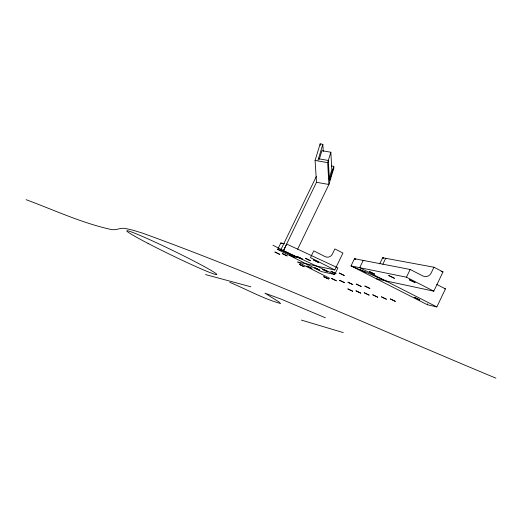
<?xml version="1.0" encoding="UTF-8"?>
<svg xmlns="http://www.w3.org/2000/svg" width="522" height="522" viewBox="0 0 522 522"><rect width="100%" height="100%" fill="white"/><g stroke="black" fill="none" stroke-linecap="round" stroke-linejoin="round"><path stroke-width="0.78" d="M329.03 179L331.803 169.761L330.844 152.235L321.911 150.682L319.32 159.184M331.516 165.944L333.76 166.335L329.454 180.697L328.318 160.463L318.446 158.74M333.76 166.335L333.845 167.967L328.899 184.481L297.638 249.183M284.575 243.852L280.816 242.945L277.665 249.464L283.531 250.651L286.708 244.074L337.878 267.89L334.693 274.507L283.433 250.625L316.482 182.289L328.899 184.481L327.666 162.642L330.844 152.235M316.482 182.289L315.092 160.443L320.162 143.85L322.844 144.313L323.262 151.452M318.009 160.189L322.844 144.313M377.054 278.03L376.623 278.931L433.795 291.172L443.021 271.884L433.939 267.225L431.172 273.013A6.447 6.114 -79.2 0 1 422.937 276.007L410.161 269.469L354.484 258.723L351.025 265.913L427.335 304.717L436.842 306.929L445.462 288.888L436.81 284.464M427.335 304.717L427.759 303.824M385.947 280.092L385.582 280.849L359.769 269.554L365.191 272.164L364.917 271.916M360.043 269.809L351.025 265.913L406.449 277.208L410.161 269.469M334.785 269.965L342.934 253.046L334.863 248.929L332.416 254.012A5.657 5.429 -79.2 0 1 325.115 256.628L313.761 250.86L310.486 257.653L334.785 269.965L297.344 261.946L329.8 278.363M316.397 176.305L280.712 250.077L283.531 250.651M332.109 171.555L333.845 167.967M379.696 263.838L382.685 257.757L433.939 267.225M315.092 160.443L327.666 162.642M441.083 271.518L443.021 271.884M294.558 255.787L291.785 255.219L280.81 250.097M292.287 256.309L300.019 257.914M444.45 288.679L445.462 288.888M315.347 268.523L317.259 268.941M334.693 274.507L321.356 271.564L277.665 249.464M205.524 274.585L250.886 286.806M301.351 320.084L343.235 332.586M26.1 199.685C54.327 210.098 81.941 223.148 111.46 229.549C116.589 230.587 121.332 226.946 126.481 228.753A373.837 17.559 25.6 0 1 143.237 233.386C262.716 276.725 378.607 329.343 495.9 378.15M383.526 258.116L382.685 257.757L383.22 258.031M325.382 317.813L280.986 299.067L264.941 293.162L278.872 301.873L280.627 303.55C263.049 298.649 246.73 289.351 229.843 282.395M355.482 259.153L354.484 258.723L355.554 259.264M280.816 242.945L282.252 243.67M406.449 277.208L433.795 291.172M363.964 260.791L363.214 260.406L359.71 267.682L436.842 306.929M386.234 258.592L385.699 258.318L383.083 263.76A6.062 5.788 -79.2 0 1 382.828 264.236M272.928 245.216L296.131 257.105M320.162 143.85L320.26 145.475M352.663 291.211L347.9 288.927L352.663 291.211M352.8 284.555L347.874 282.187L352.722 284.575M356.011 290.845L360.826 293.168L356.05 290.839M356.278 284.105L361.276 286.506L356.291 284.098M409.352 279.792L415.153 282.578L409.385 279.779M414.272 297.279L419.668 299.876L414.272 297.279M364.304 292.809L369.178 295.152L364.343 292.796M364.891 286.063L369.948 288.496L364.93 286.049M372.793 294.813L377.713 297.188L372.793 294.813M381.471 296.868L386.45 299.263L381.484 296.855M390.352 298.962L395.395 301.39L390.397 298.956M287.159 255.91L282.311 253.588L287.159 255.91M289.84 255.114L294.741 257.49L289.893 255.114M297.547 256.707L302.506 259.108L297.566 256.7M305.429 258.331L310.446 260.759L305.487 258.331M307.027 266.063L311.862 268.399L307.027 266.063M313.5 259.995L318.57 262.455L313.559 259.995M314.818 267.753L319.705 270.122L314.838 267.747M322.785 269.482L327.731 271.877L322.844 269.482M323.738 276.699L328.501 279.009L323.738 276.699M330.941 271.251L335.94 273.678L330.941 271.251M331.6 278.487L336.416 280.823L331.659 278.487M339.28 273.065L344.344 275.518L339.307 273.065M339.646 280.314L344.513 282.676L339.646 280.314M369.204 271.486L374.672 274.141L369.256 271.486M388.766 275.525L394.384 278.252L388.766 275.525M274.963 252.035L279.733 254.371L274.963 252.035M299.432 264.406L304.13 266.735L299.432 264.406M148.137 243.467A50.047 2.382 25.9 0 0 216.76 274.546A50.047 2.382 25.9 0 0 150.375 239.97A50.047 2.382 25.9 0 0 148.137 243.467"/></g></svg>
